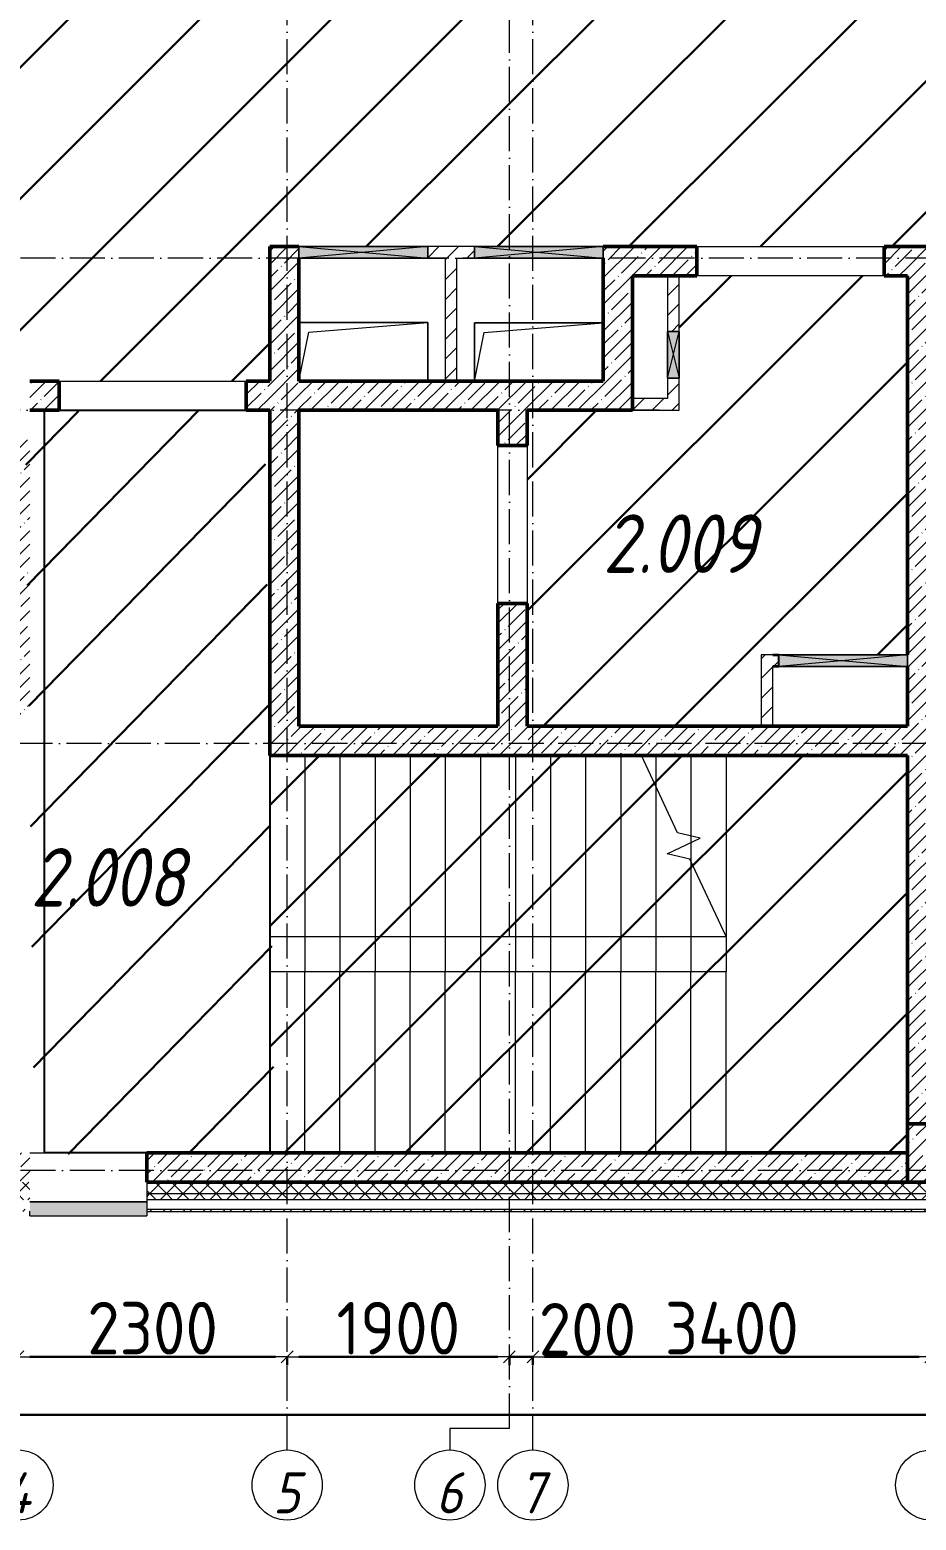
# Model space of a CAD drawing. Header units: millimetres. Extents: x 35697 to 388678, y -91946 to 171347.
# Drawn here: x 48810 to 56385, y 116005 to 128748 of the extents above; entities that cross this region are included whole.
import ezdxf

# ---------------------------------------------------------------- set-up
doc = ezdxf.new("R2010")
doc.units = ezdxf.units.MM
doc.linetypes.add('50_200_ШТРИХ_1Т_ш5_п1_п1_', pattern=[700, 500, -100, 0, -100])
for name, color, linetype, lineweight in [('2.1) ПГП окна 2.8 м', 5, 'Continuous', 30), ('3.1) ЖБ окна 1.2 м', 102, 'Continuous', 30), ('4) ЛЕстницы', 5, 'Continuous', 30), ('A-____-____-DIMS', 7, 'Continuous', 9), ('A-DETL-GENF-OTLN', 7, 'Continuous', 9), ('A-FLOR-____-OTLN', 7, 'Continuous', 9), ('A-GENM-____-MCUT', 7, 'Continuous', 25), ('A-GENM-____-OTLN', 7, 'Continuous', 9), ('A-GENM-____-OTLN-1', 7, 'Continuous', 25), ('A-GLAZ-____-OTLN', 7, 'Continuous', 9), ('A-WALL-____-MCUT', 7, 'Continuous', 13), ('A-WALL-____-MCUT-1', 7, 'Continuous', 9), ('A-WALL-____-MCUT-2', 7, 'Continuous', 50), ('A-WALL-____-OTLN', 7, 'Continuous', 9), ('A-WALL-____-PATT-1', 7, 'Continuous', 9), ('A-WALL-FNSH-MCUT-1', 7, 'Continuous', 9), ('S-COLS-____-MCUT', 7, 'Continuous', 50), ('S-COLS-____-OTLN', 7, 'Continuous', 9), ('S-GRID-____-IDEN', 7, 'Continuous', 9), ('S-GRID-____-OTLN', 7, 'Continuous', 9), ('S-GRID-____-OTLN-1', 7, '50_200_ШТРИХ_1Т_ш5_п1_п1_', 9), ('S-STRS-____-MBND', 7, 'Continuous', 9), ('S-STRS-____-OTLN-1', 7, 'Continuous', 9), ('Марки помещений', 7, 'Continuous', 9)]:
    doc.layers.add(name, color=color, linetype=linetype, lineweight=lineweight)
doc.layers.add('A-GLAZ-____-OTLN-1', color=7, linetype='Continuous', lineweight=9, true_color=0xc0c0c0)
doc.styles.add('ISOCPEUR_I_2', font='isocpeui.ttf', dxfattribs={"width": 0.85, "height": 2.3})
doc.styles.add('ISOCPEUR_I_9', font='isocpeui.ttf', dxfattribs={"width": 0.9, "height": 250})
doc.styles.add('СПДС', font='isocpeur.ttf', dxfattribs={"width": 0.9})
doc.dimstyles.new('Размера А3', dxfattribs={"dimtxt": 200, "dimasz": 100, "dimexe": 70, "dimexo": 100, "dimgap": 20, "dimtad": 1, "dimdec": 0, "dimrnd": 10, "dimzin": 0, "dimdsep": 46, "dimtxsty": 'СПДС', "dimblk": 'ARROWHEAD_6', "dimcen": 1, "dimclrd": 256, "dimclre": 256, "dimclrt": 256, "dimazin": 0, "dimtfac": 1, "dimtdec": 0, "dimtmove": 2, "dimatfit": 3, "dimfxl": 1, "dimtolj": 1, "dimtzin": 0, "dimarcsym": 0})
pattern_1 = [(45, (43259.71, 63713.66), (-70.71068, 70.71068), []), (135, (43259.71, 63713.66), (-70.71068, -70.71068), [])]
pattern_2 = [(45, (43259.71, 63713.66), (-114.04925, 114.04925), []), (45, (43373.76, 63713.66), (-114.04925, 114.04925), [201.612, -40.322, 3.353, -36.97])]
pattern_3 = [(45, (43259.71, 63713.66), (-84.85281, 84.85281), [])]

# ---------------------------------------------------------------- blocks, each defined once
blk = doc.blocks.new('BSC_Колонна _Прямоугольная - 500х500-V59-АР1_План отверстий 2 этажа в осях 1-64_Ю-ЯЯ')
at = {"layer": 'S-COLS-____-OTLN'}
h = blk.add_hatch(dxfattribs=at)
h.set_pattern_fill('FP_70', color=256, style=0, pattern_type=2)
h.set_pattern_definition([(45, (-13300, -55431.04), (-114.04925, 114.04925), []), (45, (-13185.95, -55431.04), (-114.04925, 114.04925), [201.613, -40.323, 3.353, -36.97])])
h.paths.add_polyline_path([(-250, -250), (250, -250), (250, 250), (-250, 250), (-250, 179)], flags=0)
at = {"layer": 'S-COLS-____-MCUT'}
for p, q in [((250, 250), (-250, 250)), ((-250, 250), (-250, -250)), ((250, -250), (250, 250)), ((-250, -250), (250, -250))]:
    blk.add_line(p, q, dxfattribs=at)
blk = doc.blocks.new('AR_Отверстие прямоугольное _в плите_ - AR_Отверстие прямоугольное _в плите_-V199-АР1_План отверстий 2 этажа в осях 1-64_Ю-ЯЯ')
at = {"layer": 'A-GENM-____-OTLN'}
for p, q in [((550, 250), (-550, 250)), ((-550, 250), (-550, -250)), ((-550, -250), (-467, 167)), ((-467, 167), (550, 250))]:
    blk.add_line(p, q, dxfattribs=at)
blk = doc.blocks.new('AR_Отверстие прямоугольное _в плите_ - AR_Отверстие прямоугольное _в плите_-V200-АР1_План отверстий 2 этажа в осях 1-64_Ю-ЯЯ')
at = {"layer": 'A-GENM-____-OTLN'}
for p, q in [((550, 250), (-550, 250)), ((-550, -250), (-467, 167)), ((-467, 167), (550, 250)), ((550, -250), (550, 250))]:
    blk.add_line(p, q, dxfattribs=at)
blk = doc.blocks.new('Отлив_СКБ - Отлив витража_120_НВФ-31885283-АР1_План отверстий 2 этажа в осях 1-64_Ю-ЯЯ')
at = {"layer": 'A-GLAZ-____-OTLN-1'}
for points in [[(426, -2), (1000, -2), (1000, 0), (0, 0), (0, -2)], [(426, -120), (1000, -120), (1000, -2), (0, -2), (0, -120)]]:
    blk.add_hatch(color=256, dxfattribs=at).paths.add_polyline_path(points, flags=0)
at = {"layer": 'A-GLAZ-____-OTLN'}
for p, q in [((0, 0), (1000, 0)), ((1000, -2), (0, -2)), ((0, -120), (0, -83)), ((0, -120), (1000, -120)), ((1000, -83), (1000, -120))]:
    blk.add_line(p, q, dxfattribs=at)
blk = doc.blocks.new('AR_Отверстие прямоугольное _в стене_ - AR_Отверстие прямоугольное _в стене__ОВ-36805337-АР1_План отверстий 2 этажа в осях 1-64_Ю-ЯЯ')
at = {"layer": 'A-GLAZ-____-OTLN'}
blk.add_hatch(color=256, dxfattribs=at).paths.add_polyline_path([(-143, -50), (550, -50), (550, 50), (-550, 50), (-550, -50)], flags=0)
at = {"layer": 'A-DETL-GENF-OTLN'}
for p, q in [((-550, -50), (-550, 50)), ((-550, 50), (550, 50)), ((550, 50), (-550, -50)), ((-550, 50), (550, -50)), ((550, 50), (-550, 50)), ((-550, 50), (-550, -50)), ((550, 50), (550, -50)), ((550, -50), (550, 50)), ((550, -50), (-550, -50)), ((-550, -50), (550, -50))]:
    blk.add_line(p, q, dxfattribs=at)
blk = doc.blocks.new('AR_Отверстие прямоугольное _в стене_ - AR_Отверстие прямоугольное _в стене__ОВ-36803902-АР1_План отверстий 2 этажа в осях 1-64_Ю-ЯЯ')
at = {"layer": 'A-GLAZ-____-OTLN'}
blk.add_hatch(color=256, dxfattribs=at).paths.add_polyline_path([(550, -50), (550, 50), (-550, 50), (-550, -50)], flags=0)
at = {"layer": 'A-DETL-GENF-OTLN'}
for p, q in [((-550, -50), (-550, 50)), ((-550, 50), (550, 50)), ((550, 50), (-550, -50)), ((-550, 50), (550, -50)), ((550, 50), (-550, 50)), ((-550, 50), (-550, -50)), ((550, 50), (550, -50)), ((550, -50), (550, 50)), ((550, -50), (-550, -50)), ((-550, -50), (550, -50))]:
    blk.add_line(p, q, dxfattribs=at)
blk = doc.blocks.new('154_Фахверк_СКБ_Швеллер - Тип_100_3960-V204-АР1_План отверстий 2 этажа в осях 1-64_Ю-ЯЯ')
at = {"layer": 'A-GENM-____-MCUT'}
for p, q in [((175, 50), (125, 50)), ((128, 47), (175, 47)), ((128, -47), (128, 47)), ((175, 47), (175, 50)), ((125, -50), (175, -50)), ((175, -47), (128, -47)), ((175, -50), (175, -47))]:
    blk.add_line(p, q, dxfattribs=at)
blk = doc.blocks.new('AR_Отверстие прямоугольное _в стене_ - AR_Отверстие прямоугольное _в стене__ОВ-36913595-АР1_План отверстий 2 этажа в осях 1-64_Ю-ЯЯ')
at = {"layer": 'A-GLAZ-____-OTLN'}
blk.add_hatch(color=256, dxfattribs=at).paths.add_polyline_path([(550, -50), (550, 50), (-550, 50), (-550, -50), (422, -50)], flags=0)
at = {"layer": 'A-DETL-GENF-OTLN'}
for p, q in [((-550, -50), (-550, 50)), ((-550, 50), (550, 50)), ((550, 50), (-550, -50)), ((-550, 50), (550, -50)), ((550, 50), (-550, 50)), ((-550, 50), (-550, -50)), ((550, 50), (550, -50)), ((550, -50), (550, 50)), ((550, -50), (-550, -50)), ((-550, -50), (550, -50))]:
    blk.add_line(p, q, dxfattribs=at)
blk = doc.blocks.new('AR_Отверстие прямоугольное _в стене_ - AR_Отверстие прямоугольное _в стене__ОВ-36914865-АР1_План отверстий 2 этажа в осях 1-64_Ю-ЯЯ')
at = {"layer": 'A-GLAZ-____-OTLN'}
blk.add_hatch(color=256, dxfattribs=at).paths.add_polyline_path([(-200, -50), (200, -50), (200, 50), (-200, 50)], flags=0)
at = {"layer": 'A-DETL-GENF-OTLN'}
for p, q in [((-200, -50), (-200, 50)), ((-200, 50), (200, 50)), ((200, 50), (-200, -50)), ((-200, 50), (200, -50)), ((200, 50), (-200, 50)), ((-200, 50), (-200, -50)), ((200, 50), (200, -50)), ((200, -50), (200, 50)), ((200, -50), (-200, -50)), ((-200, -50), (200, -50))]:
    blk.add_line(p, q, dxfattribs=at)
blk = doc.blocks.new('Ось сетки - Круг_Ø6_00__ISO-2_5_0_9K_-25732049-АР1_План отверстий 2 этажа в осях 1-64_Ю-ЯЯ')
at = {"layer": 'S-GRID-____-IDEN'}
blk.add_circle((0, 0), 3, dxfattribs=at)
blk = doc.blocks.new('ARROWHEAD_6')
at = {"color": 0, "linetype": 'Continuous'}
for p, q in [((0, 0), (-1, 0)), ((-0.5, -0.5), (0.5, 0.5))]:
    blk.add_line(p, q, dxfattribs=at)
blk = doc.blocks.new('*D1944')
at = {"layer": 'A-____-____-DIMS', "lineweight": -2, "transparency": 16777216}
for p, q in [((-10142, 512710), (-10142, 512634)), ((-10042, 512704), (-7942, 512704)), ((-7842, 512710), (-7842, 512634))]:
    blk.add_line(p, q, dxfattribs=at)
at = {"layer": 'Defpoints', "color": 0, "transparency": 16777216}
for p in [(-10142, 512810), (-7842, 512810), (-7842, 512704)]:
    blk.add_point(p, dxfattribs=at)
at = {"layer": 'A-____-____-DIMS', "lineweight": -2, "transparency": 16777216, "xscale": 100, "yscale": 100, "zscale": 100, "rotation": 180}
blk.add_blockref('ARROWHEAD_6', (-10142, 512704), dxfattribs=at)
at = {"layer": 'A-____-____-DIMS', "lineweight": -2, "transparency": 16777216, "xscale": 100, "yscale": 100, "zscale": 100}
blk.add_blockref('ARROWHEAD_6', (-7842, 512704), dxfattribs=at)
at = {"layer": 'A-____-____-DIMS', "transparency": 16777216, "insert": (-8992, 512949), "char_height": 450, "width": 2.49, "attachment_point": 5, "style": 'СПДС'}
blk.add_mtext('\\A1;2300', dxfattribs=at)
blk = doc.blocks.new('*D1945')
at = {"layer": 'A-____-____-DIMS', "lineweight": -2, "transparency": 16777216}
for p, q in [((-7842, 512710), (-7842, 512634)), ((-7742, 512704), (-6042, 512704)), ((-5942, 512710), (-5942, 512634))]:
    blk.add_line(p, q, dxfattribs=at)
at = {"layer": 'Defpoints', "color": 0, "transparency": 16777216}
for p in [(-7842, 512810), (-5942, 512810), (-5942, 512704)]:
    blk.add_point(p, dxfattribs=at)
at = {"layer": 'A-____-____-DIMS', "lineweight": -2, "transparency": 16777216, "xscale": 100, "yscale": 100, "zscale": 100, "rotation": 180}
blk.add_blockref('ARROWHEAD_6', (-7842, 512704), dxfattribs=at)
at = {"layer": 'A-____-____-DIMS', "lineweight": -2, "transparency": 16777216, "xscale": 100, "yscale": 100, "zscale": 100}
blk.add_blockref('ARROWHEAD_6', (-5942, 512704), dxfattribs=at)
at = {"layer": 'A-____-____-DIMS', "transparency": 16777216, "insert": (-6892, 512949), "char_height": 450, "width": 2.3, "attachment_point": 5, "style": 'СПДС'}
blk.add_mtext('\\A1;1900', dxfattribs=at)
blk = doc.blocks.new('*D1946')
at = {"layer": 'A-____-____-DIMS', "lineweight": -2, "transparency": 16777216}
for p, q in [((-6042, 512704), (-6142, 512704)), ((-5942, 512710), (-5942, 512634)), ((-5942, 512704), (-5742, 512704)), ((-5742, 512710), (-5742, 512634)), ((-5642, 512704), (-5542, 512704))]:
    blk.add_line(p, q, dxfattribs=at)
at = {"layer": 'Defpoints', "color": 0, "transparency": 16777216}
for p in [(-5942, 512810), (-5742, 512810), (-5742, 512704)]:
    blk.add_point(p, dxfattribs=at)
at = {"layer": 'A-____-____-DIMS', "lineweight": -2, "transparency": 16777216, "xscale": 100, "yscale": 100, "zscale": 100}
blk.add_blockref('ARROWHEAD_6', (-5942, 512704), dxfattribs=at)
at = {"layer": 'A-____-____-DIMS', "lineweight": -2, "transparency": 16777216, "xscale": 100, "yscale": 100, "zscale": 100, "rotation": 180}
blk.add_blockref('ARROWHEAD_6', (-5742, 512704), dxfattribs=at)
at = {"layer": 'A-____-____-DIMS', "transparency": 16777216, "insert": (-5692, 513164), "char_height": 450, "width": 1.87, "attachment_point": 1, "line_spacing_factor": 1.149209, "style": 'СПДС'}
blk.add_mtext('\\A1;200', dxfattribs=at)
blk = doc.blocks.new('*D1947')
at = {"layer": 'A-____-____-DIMS', "lineweight": -2, "transparency": 16777216}
for p, q in [((-5742, 512710), (-5742, 512634)), ((-5642, 512704), (-2442, 512704)), ((-2342, 512710), (-2342, 512634))]:
    blk.add_line(p, q, dxfattribs=at)
at = {"layer": 'Defpoints', "color": 0, "transparency": 16777216}
for p in [(-5742, 512810), (-2342, 512810), (-2342, 512704)]:
    blk.add_point(p, dxfattribs=at)
at = {"layer": 'A-____-____-DIMS', "lineweight": -2, "transparency": 16777216, "xscale": 100, "yscale": 100, "zscale": 100, "rotation": 180}
blk.add_blockref('ARROWHEAD_6', (-5742, 512704), dxfattribs=at)
at = {"layer": 'A-____-____-DIMS', "lineweight": -2, "transparency": 16777216, "xscale": 100, "yscale": 100, "zscale": 100}
blk.add_blockref('ARROWHEAD_6', (-2342, 512704), dxfattribs=at)
at = {"layer": 'A-____-____-DIMS', "transparency": 16777216, "insert": (-4042, 512949), "char_height": 450, "width": 2.56, "attachment_point": 5, "style": 'СПДС'}
blk.add_mtext('\\A1;3400', dxfattribs=at)
blk = doc.blocks.new('*D1932')
at = {"layer": 'A-____-____-DIMS', "lineweight": -2, "transparency": 16777216}
for p, q in [((-17942, 512214), (-17942, 512138)), ((-17842, 512208), (55358, 512208)), ((55458, 512214), (55458, 512138))]:
    blk.add_line(p, q, dxfattribs=at)
at = {"layer": 'Defpoints', "color": 0, "transparency": 16777216}
for p in [(-17942, 512314), (55458, 512314), (55458, 512208)]:
    blk.add_point(p, dxfattribs=at)
at = {"layer": 'A-____-____-DIMS', "lineweight": -2, "transparency": 16777216, "xscale": 100, "yscale": 100, "zscale": 100, "rotation": 180}
blk.add_blockref('ARROWHEAD_6', (-17942, 512208), dxfattribs=at)
at = {"layer": 'A-____-____-DIMS', "lineweight": -2, "transparency": 16777216, "xscale": 100, "yscale": 100, "zscale": 100}
blk.add_blockref('ARROWHEAD_6', (55458, 512208), dxfattribs=at)
at = {"layer": 'A-____-____-DIMS', "transparency": 16777216, "insert": (18758, 512453), "char_height": 450, "width": 3.19, "attachment_point": 5, "style": 'СПДС'}
blk.add_mtext('\\A1;73400', dxfattribs=at)
blk = doc.blocks.new('2этаж')
at = {"layer": 'S-GRID-____-OTLN-1', "color": 251, "ltscale": 0.6, "true_color": 0x636466}
for p, q in [((-7841.7, 511907.5), (-7841.7, 549908.8)), ((-5941.7, 512090.5), (-5941.7, 549908.8)), ((-5741.7, 511907.5), (-5741.7, 549644.2)), ((88482.7, 522097), (-20260.4, 522097)), ((-4662.3, 520797), (-20260.4, 520797)), ((59888.4, 517947), (-20260.4, 517947)), ((88482.7, 514297), (-20260.4, 514297))]:
    blk.add_line(p, q, dxfattribs=at)
at = {"layer": 'S-GRID-____-IDEN', "xscale": 99.99999999999993, "yscale": 99.99999999999993, "zscale": 99.99999999999993}
for p in [(-10141.7, 511607.5), (-7841.7, 511607.5), (-6451.2, 511607.5), (-5741.7, 511607.5)]:
    blk.add_blockref('Ось сетки - Круг_Ø6_00__ISO-2_5_0_9K_-25732049-АР1_План отверстий 2 этажа в осях 1-64_Ю-ЯЯ', p, dxfattribs=at)
at = {"layer": 'S-GRID-____-IDEN', "xscale": 99.99999999999993, "yscale": 99.99999999999993, "zscale": 99.99999999999993, "rotation": 180}
blk.add_blockref('Ось сетки - Круг_Ø6_00__ISO-2_5_0_9K_-25732049-АР1_План отверстий 2 этажа в осях 1-64_Ю-ЯЯ', (-2341.7, 511607.5), dxfattribs=at)
at = {"layer": 'S-GRID-____-IDEN', "char_height": 350, "attachment_point": 1, "style": 'ISOCPEUR_I_9'}
for s, insert, width in [('\\fISOCPEUR|b0|i1|c204|p34|;\\W.9;4', (-10272.3, 511716.3), 223.671), ('\\fISOCPEUR|b0|i1|c204|p34|;\\W.9;5', (-7963.3, 511716.3), 202.025), ('\\fISOCPEUR|b0|i1|c204|p34|;\\W.9;6', (-6572.8, 511716.3), 202.025), ('\\fISOCPEUR|b0|i1|c204|p34|;\\W.9;7', (-5863.3, 511716.3), 202.025)]:
    blk.add_mtext(s, dxfattribs=dict(at, insert=insert, width=width))
at = {"layer": 'A-____-____-DIMS'}
for base, p1, p2, picture, middle in [((-7841.7, 512704.4), (-10141.7, 512810.5), (-7841.7, 512810.5), '*D1944', (-8991.7, 512949.4)), ((-5941.7, 512704.4), (-7841.7, 512810.5), (-5941.7, 512810.5), '*D1945', (-6891.7, 512949.4)), ((-2341.7, 512704.4), (-5741.7, 512810.5), (-2341.7, 512810.5), '*D1947', (-4041.7, 512949.4)), ((55458.3, 512207.6), (-17941.7, 512313.7), (55458.3, 512313.7), '*D1932', (18758.3, 512452.6))]:
    dim = blk.add_linear_dim(base=base, p1=p1, p2=p2, dimstyle='Размера А3', override={"dimtxt": 450}, dxfattribs=at)
    dim.commit()
    dim.dimension.update_dxf_attribs({"geometry": picture, "text_midpoint": middle})
dim = blk.add_linear_dim(base=(-5741.7, 512704.4), p1=(-5941.7, 512810.5), p2=(-5741.7, 512810.5), dimstyle='Размера А3', override={"dimtxt": 450}, dxfattribs=at)
dim.commit()
dim.dimension.update_dxf_attribs({"geometry": '*D1946', "text_midpoint": (-5306.9, 512864.4), "dimtype": 128})

msp = doc.modelspace()

# ---------------------------------------------------------------- hatches: boundary and pattern name
at = {"layer": '2.1) ПГП окна 2.8 м'}
h = msp.add_hatch(dxfattribs=at)
h.set_pattern_fill('ANSI31', color=5, scale=250)
h.paths.add_polyline_path([(48810, 140345), (50635, 140345), (50635, 130745), (48810, 130745)])
h.paths.add_polyline_path([(45710, 130745), (50860, 130745), (50860, 125745), (45710, 125745)])
h.paths.add_polyline_path([(88460, 131245), (50860, 131245), (50860, 126895), (88460, 126895)])
h = msp.add_hatch(dxfattribs=at)
h.set_pattern_fill('ANSI31', color=5, scale=250)
h.paths.add_polyline_path([(56310, 126645), (56110, 126645), (54510, 126645), (54360, 126645), (54360, 126170), (54360, 125770), (54360, 125495), (53960, 125495), (53060, 125495), (53060, 125194), (53060, 123844), (53060, 122795), (55060, 122795), (55060, 123405), (55160, 123405), (55210, 123405), (56310, 123405)])
at = {"layer": '4) ЛЕстницы'}
h = msp.add_hatch(dxfattribs=at)
h.set_pattern_fill('ANSI31', color=256, scale=230, angle=0.624)
h.paths.add_polyline_path([(48769, 125484), (50819, 125506), (50901, 119154), (48851, 119131)])
h = msp.add_hatch(dxfattribs=at)
h.set_pattern_fill('ANSI31', color=256, scale=230)
h.paths.add_polyline_path([(50860, 122545), (56310, 122545), (56310, 119145), (50860, 119145)])
at = {"layer": 'A-WALL-____-PATT-1'}
h = msp.add_hatch(dxfattribs=at)
h.set_pattern_fill('FP_13', color=256, style=0, pattern_type=2)
h.set_pattern_definition(pattern_2)
h.paths.add_polyline_path([(50860, 122545), (51110, 122545), (51110, 126895), (50860, 126895), (50860, 124167)], flags=0)
h = msp.add_hatch(dxfattribs=at)
h.set_pattern_fill('FP_4', color=256, style=0, pattern_type=2)
h.set_pattern_definition(pattern_3)
h.paths.add_polyline_path([(52610, 126795), (52610, 126895), (52210, 126895), (52210, 126795), (52460, 126795)], flags=0)
h = msp.add_hatch(dxfattribs=at)
h.set_pattern_fill('FP_13', color=256, style=0, pattern_type=2)
h.set_pattern_definition(pattern_2)
h.paths.add_polyline_path([(53710, 125745), (53960, 125745), (53960, 126895), (53710, 126895), (53710, 126795)], flags=0)
h = msp.add_hatch(dxfattribs=at)
h.set_pattern_fill('FP_13', color=256, style=0, pattern_type=2)
h.set_pattern_definition(pattern_2)
h.paths.add_polyline_path([(56310, 126645), (56310, 126895), (56110, 126895), (56110, 126645)], flags=0)
h.paths.add_polyline_path([(54510, 126645), (54510, 126895), (53960, 126895), (53960, 126645)], flags=0)
h = msp.add_hatch(dxfattribs=at)
h.set_pattern_fill('FP_13', color=256, style=0, pattern_type=2)
h.set_pattern_definition(pattern_2)
h.paths.add_polyline_path([(56310, 119395), (56560, 119395), (56560, 126895), (56310, 126895), (56310, 120938)], flags=0)
h = msp.add_hatch(dxfattribs=at)
h.set_pattern_fill('FP_4', color=256, style=0, pattern_type=2)
h.set_pattern_definition(pattern_3)
h.paths.add_polyline_path([(52460, 125745), (52460, 126795), (52360, 126795), (52360, 125745)], flags=0)
h = msp.add_hatch(dxfattribs=at)
h.set_pattern_fill('FP_4', color=256, style=0, pattern_type=2)
h.set_pattern_definition(pattern_3)
h.paths.add_polyline_path([(54360, 125495), (54360, 125770), (54260, 125770), (54260, 125495)], flags=0)
h.paths.add_polyline_path([(54360, 126170), (54360, 126645), (54260, 126645), (54260, 126170), (54314, 126170)], flags=0)
h = msp.add_hatch(dxfattribs=at)
h.set_pattern_fill('FP_13', color=256, style=0, pattern_type=2)
h.set_pattern_definition(pattern_2)
h.paths.add_polyline_path([(50860, 125495), (50860, 125745), (50660, 125745), (50660, 125495)], flags=0)
h.paths.add_polyline_path([(48810, 125495), (49060, 125495), (49060, 125745), (48810, 125745)], flags=0)
h = msp.add_hatch(dxfattribs=at)
h.set_pattern_fill('FP_13', color=256, style=0, pattern_type=2)
h.set_pattern_definition(pattern_2)
h.paths.add_polyline_path([(53960, 125495), (53960, 125745), (51110, 125745), (51110, 125495), (53850, 125495)], flags=0)
h = msp.add_hatch(dxfattribs=at)
h.set_pattern_fill('FP_4', color=256, style=0, pattern_type=2)
h.set_pattern_definition(pattern_3)
h.paths.add_polyline_path([(54260, 125495), (54260, 125595), (53960, 125595), (53960, 125495)], flags=0)
h = msp.add_hatch(dxfattribs=at)
h.set_pattern_fill('FP_13', color=256, style=0, pattern_type=2)
h.set_pattern_definition(pattern_2)
h.paths.add_polyline_path([(53060, 122795), (53060, 123844), (52810, 123844), (52810, 122795)], flags=0)
h.paths.add_polyline_path([(52810, 125194), (53060, 125194), (53060, 125495), (52810, 125495)], flags=0)
h = msp.add_hatch(dxfattribs=at)
h.set_pattern_fill('FP_13', color=256, style=0, pattern_type=2)
h.set_pattern_definition(pattern_2)
h.paths.add_polyline_path([(48810, 122895), (48810, 125245), (48560, 125245), (48560, 122895)], flags=0)
h = msp.add_hatch(dxfattribs=at)
h.set_pattern_fill('FP_4', color=256, style=0, pattern_type=2)
h.set_pattern_definition(pattern_3)
h.paths.add_polyline_path([(55060, 123305), (55160, 123305), (55160, 123308), (55207, 123309), (55207, 123402), (55160, 123402), (55160, 123405), (55060, 123405), (55060, 123308)], flags=0)
h = msp.add_hatch(dxfattribs=at)
h.set_pattern_fill('FP_4', color=256, style=0, pattern_type=2)
h.set_pattern_definition(pattern_3)
h.paths.add_polyline_path([(55160, 122795), (55160, 123305), (55060, 123305), (55060, 122795)], flags=0)
h = msp.add_hatch(dxfattribs=at)
h.set_pattern_fill('FP_13', color=256, style=0, pattern_type=2)
h.set_pattern_definition(pattern_2)
h.paths.add_polyline_path([(55617, 122545), (56310, 122545), (56310, 122795), (51110, 122795), (51110, 122545), (53850, 122545)], flags=0)
h = msp.add_hatch(dxfattribs=at)
h.set_pattern_fill('FP_13', color=256, style=0, pattern_type=2)
h.set_pattern_definition(pattern_2)
h.paths.add_polyline_path([(56310, 118895), (56310, 119145), (49810, 119145), (49810, 118895), (55617, 118895)], flags=0)
h.paths.add_polyline_path([(48560, 118895), (48810, 118895), (48810, 119145), (48560, 119145)], flags=0)
h = msp.add_hatch(dxfattribs=at)
h.set_pattern_fill('FP_1', color=256, style=0, pattern_type=2)
h.set_pattern_definition(pattern_1)
h.paths.add_polyline_path([(117480, 118795), (117560, 118795), (117560, 118895), (111210, 118895), (111210, 118795), (113945, 118795)], flags=0)
h.paths.add_polyline_path([(108260, 118795), (110210, 118795), (110210, 118895), (108335, 118895), (108335, 118889), (108260, 118889)], flags=0)
h.paths.add_polyline_path([(107260, 118795), (107260, 118889), (107185, 118889), (107185, 118895), (106235, 118895), (106235, 118889), (106160, 118889), (106160, 118795), (106875, 118795)], flags=0)
h.paths.add_polyline_path([(103340, 118795), (104360, 118795), (104360, 118889), (104285, 118889), (104285, 118895), (103235, 118895), (103235, 118889), (103160, 118889), (103160, 118795), (103235, 118795)], flags=0)
h.paths.add_polyline_path([(101360, 118795), (101360, 118889), (101285, 118889), (101285, 118895), (100235, 118895), (100235, 118889), (100160, 118889), (100160, 118795), (100688, 118795)], flags=0)
h.paths.add_polyline_path([(97595, 118795), (98360, 118795), (98360, 118889), (98285, 118889), (98285, 118895), (97235, 118895), (97235, 118889), (97160, 118889), (97160, 118795), (97510, 118795)], flags=0)
h.paths.add_polyline_path([(95285, 118795), (95360, 118795), (95360, 118889), (95285, 118889), (95285, 118895), (94235, 118895), (94235, 118889), (94160, 118889), (94160, 118795), (94502, 118795)], flags=0)
h.paths.add_polyline_path([(91160, 118795), (92360, 118795), (92360, 118889), (92285, 118889), (92285, 118895), (91235, 118895), (91235, 118889), (91160, 118889)], flags=0)
h.paths.add_polyline_path([(85735, 118795), (85810, 118795), (85810, 118889), (85735, 118889), (85735, 118895), (84685, 118895), (84685, 118889), (84610, 118889), (84610, 118795), (85665, 118795)], flags=0)
h.paths.add_polyline_path([(87685, 118795), (89360, 118795), (89360, 118889), (89285, 118889), (89285, 118895), (87685, 118895), (87685, 118889), (87610, 118889), (87610, 118795)], flags=0)
h.paths.add_polyline_path([(82735, 118795), (82810, 118795), (82810, 118889), (82735, 118889), (82735, 118895), (81685, 118895), (81685, 118889), (81610, 118889), (81610, 118795), (82460, 118795)], flags=0)
h.paths.add_polyline_path([(79810, 118795), (79810, 118889), (79735, 118889), (79735, 118895), (78685, 118895), (78685, 118889), (78610, 118889), (78610, 118795), (79478, 118795)], flags=0)
h.paths.add_polyline_path([(75610, 118795), (76810, 118795), (76810, 118889), (76735, 118889), (76735, 118895), (75685, 118895), (75685, 118889), (75610, 118889)], flags=0)
h.paths.add_polyline_path([(73810, 118795), (73810, 118889), (73735, 118889), (73735, 118895), (72685, 118895), (72685, 118889), (72610, 118889), (72610, 118795), (73735, 118795)], flags=0)
h.paths.add_polyline_path([(69960, 118795), (70810, 118795), (70810, 118889), (70735, 118889), (70735, 118895), (69685, 118895), (69685, 118889), (69610, 118889), (69610, 118795), (69757, 118795)], flags=0)
h.paths.add_polyline_path([(67810, 118795), (67810, 118889), (67735, 118889), (67735, 118895), (66685, 118895), (66685, 118889), (66610, 118889), (66610, 118795), (67106, 118795)], flags=0)
h.paths.add_polyline_path([(64810, 118795), (64810, 118889), (64735, 118889), (64735, 118895), (63685, 118895), (63685, 118889), (63610, 118889), (63610, 118795), (64735, 118795)], flags=0)
h.paths.add_polyline_path([(61810, 118795), (61810, 118889), (61735, 118889), (61735, 118895), (60685, 118895), (60685, 118889), (60610, 118889), (60610, 118795), (61803, 118795)], flags=0)
h.paths.add_polyline_path([(59610, 118795), (59610, 118889), (59535, 118889), (59535, 118895), (49810, 118895), (49810, 118795), (59152, 118795)], flags=0)
h.paths.add_polyline_path([(48810, 118795), (48810, 118895), (40810, 118895), (40810, 118795), (46780, 118795)], flags=0)
h = msp.add_hatch(dxfattribs=at)
h.set_pattern_fill('FP_1', color=256, style=0, pattern_type=2)
h.set_pattern_definition(pattern_1)
h.paths.add_polyline_path([(117560, 118745), (117560, 118795), (111210, 118795), (111210, 118745), (117480, 118745)], flags=0)
h.paths.add_polyline_path([(110210, 118745), (110210, 118795), (108260, 118795), (108260, 118745), (108642, 118745)], flags=0)
h.paths.add_polyline_path([(107260, 118745), (107260, 118795), (106160, 118795), (106160, 118745), (106875, 118745)], flags=0)
h.paths.add_polyline_path([(104360, 118745), (104360, 118795), (103160, 118795), (103160, 118745), (103340, 118745)], flags=0)
h.paths.add_polyline_path([(101360, 118745), (101360, 118795), (100160, 118795), (100160, 118745), (100688, 118745)], flags=0)
h.paths.add_polyline_path([(98360, 118745), (98360, 118795), (97160, 118795), (97160, 118745), (98037, 118745)], flags=0)
h.paths.add_polyline_path([(94160, 118745), (95360, 118745), (95360, 118795), (94160, 118795)], flags=0)
h.paths.add_polyline_path([(91851, 118745), (92360, 118745), (92360, 118795), (91160, 118795), (91160, 118745)], flags=0)
h.paths.add_polyline_path([(87610, 118745), (89360, 118745), (89360, 118795), (87610, 118795)], flags=0)
h.paths.add_polyline_path([(84610, 118745), (85810, 118745), (85810, 118795), (84610, 118795)], flags=0)
h.paths.add_polyline_path([(82810, 118745), (82810, 118795), (81610, 118795), (81610, 118745), (82130, 118745)], flags=0)
h.paths.add_polyline_path([(76810, 118745), (76810, 118795), (75610, 118795), (75610, 118745)], flags=0)
h.paths.add_polyline_path([(78610, 118745), (79810, 118745), (79810, 118795), (78610, 118795)], flags=0)
h.paths.add_polyline_path([(73810, 118745), (73810, 118795), (72610, 118795), (72610, 118745), (73292, 118745)], flags=0)
h.paths.add_polyline_path([(70810, 118745), (70810, 118795), (69610, 118795), (69610, 118745), (70641, 118745)], flags=0)
h.paths.add_polyline_path([(66610, 118745), (67810, 118745), (67810, 118795), (66610, 118795)], flags=0)
h.paths.add_polyline_path([(64810, 118745), (64810, 118795), (63610, 118795), (63610, 118745), (64455, 118745)], flags=0)
h.paths.add_polyline_path([(61803, 118745), (61810, 118745), (61810, 118795), (60610, 118795), (60610, 118745), (60920, 118745)], flags=0)
h.paths.add_polyline_path([(59610, 118745), (59610, 118795), (49810, 118795), (49810, 118745), (59152, 118745)], flags=0)
h.paths.add_polyline_path([(48810, 118745), (48810, 118795), (40710, 118795), (40710, 118745), (46780, 118745)], flags=0)
h = msp.add_hatch(dxfattribs=at)
h.set_pattern_fill('FP_3', color=256, style=0, pattern_type=2)
h.set_pattern_definition([(45, (43259.71, 63713.66), (-85.53659, 85.53659), []), (45, (43316.74, 63713.66), (-85.53659, 85.53659), [])])
h.paths.add_polyline_path([(88475, 118645), (88475, 118665), (87610, 118665), (87610, 118645), (88316, 118645)], flags=0)
h.paths.add_polyline_path([(85665, 118645), (85810, 118645), (85810, 118665), (84610, 118665), (84610, 118645)], flags=0)
h.paths.add_polyline_path([(82130, 118645), (82810, 118645), (82810, 118665), (81610, 118665), (81610, 118645)], flags=0)
h.paths.add_polyline_path([(79810, 118645), (79810, 118665), (78610, 118665), (78610, 118645), (79478, 118645)], flags=0)
h.paths.add_polyline_path([(76810, 118645), (76810, 118665), (75610, 118665), (75610, 118645)], flags=0)
h.paths.add_polyline_path([(73810, 118645), (73810, 118665), (72610, 118665), (72610, 118645), (73292, 118645)], flags=0)
h.paths.add_polyline_path([(70641, 118645), (70810, 118645), (70810, 118665), (69610, 118665), (69610, 118645), (69757, 118645)], flags=0)
h.paths.add_polyline_path([(67810, 118645), (67810, 118665), (66610, 118665), (66610, 118645), (67106, 118645)], flags=0)
h.paths.add_polyline_path([(64455, 118645), (64810, 118645), (64810, 118665), (63610, 118665), (63610, 118645)], flags=0)
h.paths.add_polyline_path([(60610, 118645), (61810, 118645), (61810, 118665), (60610, 118665)], flags=0)
h.paths.add_polyline_path([(59610, 118645), (59610, 118665), (49810, 118665), (49810, 118645), (59152, 118645)], flags=0)
h.paths.add_polyline_path([(48810, 118645), (48810, 118665), (40580, 118665), (40580, 118645), (46780, 118645)], flags=0)

# ---------------------------------------------------------------- linework, layer by layer
msp.add_lwpolyline([(48935, 125495), (50860, 125495), (50860, 119145), (48935, 119145)], close=True)
at = {"layer": 'A-FLOR-____-OTLN'}
for p, q in [((51110, 126245), (52210, 126245)), ((52210, 126245), (52210, 125745)), ((52610, 126244), (53710, 126244)), ((52610, 125745), (52610, 126244)), ((52810, 122795), (51110, 122795)), ((50860, 119145), (50860, 120995))]:
    msp.add_line(p, q, dxfattribs=at)
at = {"layer": 'A-WALL-____-MCUT'}
for p, q in [((49810, 118895), (49810, 118665)), ((49810, 118665), (59610, 118665))]:
    msp.add_line(p, q, dxfattribs=at)
at = {"layer": 'A-WALL-____-MCUT-1'}
for p, q in [((59610, 118795), (49810, 118795)), ((59610, 118745), (49810, 118745))]:
    msp.add_line(p, q, dxfattribs=at)
at = {"layer": 'A-WALL-____-MCUT-2'}
for p, q in [((51110, 126895), (50860, 126895)), ((50860, 126895), (50860, 125745)), ((54510, 126895), (53710, 126895)), ((54510, 126645), (54510, 126895)), ((56110, 126895), (56110, 126645)), ((56560, 126895), (56110, 126895)), ((51110, 125745), (51110, 126795)), ((53710, 126795), (53710, 125745)), ((53960, 125495), (53960, 126645)), ((53960, 126645), (54510, 126645)), ((56110, 126645), (56310, 126645)), ((56310, 126645), (56310, 123405)), ((49060, 125745), (48810, 125745)), ((49060, 125495), (49060, 125745)), ((50860, 125745), (50660, 125745)), ((50660, 125745), (50660, 125495)), ((53710, 125745), (51110, 125745)), ((48810, 125495), (49060, 125495)), ((50660, 125495), (50860, 125495)), ((50860, 125495), (50860, 122545)), ((51110, 122795), (51110, 125495)), ((51110, 125495), (52810, 125495)), ((52810, 125495), (52810, 125194)), ((53060, 125194), (53060, 125495)), ((53060, 125495), (53960, 125495)), ((52810, 125194), (53060, 125194)), ((53060, 123844), (52810, 123844)), ((52810, 123844), (52810, 122795)), ((53060, 122795), (53060, 123844)), ((56310, 123305), (56310, 122795)), ((52810, 122795), (51110, 122795)), ((56310, 122795), (53060, 122795)), ((50860, 122545), (56310, 122545)), ((56310, 122545), (56310, 119395)), ((56310, 119145), (49810, 119145)), ((49810, 119145), (49810, 118895)), ((56310, 118895), (49810, 118895)), ((49810, 118895), (56310, 118895))]:
    msp.add_line(p, q, dxfattribs=at)
at = {"layer": 'A-WALL-____-OTLN'}
for p, q in [((54510, 126895), (56110, 126895)), ((56110, 126645), (54510, 126645)), ((49060, 125745), (50660, 125745)), ((50660, 125495), (49060, 125495)), ((52810, 123844), (52810, 125194)), ((53060, 125194), (53060, 123844)), ((48810, 119145), (49810, 119145))]:
    msp.add_line(p, q, dxfattribs=at)
at = {"layer": 'A-WALL-FNSH-MCUT-1'}
for p, q in [((52610, 126895), (52210, 126895)), ((52210, 126795), (52360, 126795)), ((52360, 126795), (52360, 125745)), ((52460, 126795), (52610, 126795)), ((52460, 125745), (52460, 126795)), ((54260, 126645), (54260, 126170)), ((54360, 126170), (54360, 126645)), ((54260, 125770), (54260, 125595)), ((54360, 125495), (54360, 125770)), ((54260, 125595), (53960, 125595)), ((53960, 125495), (54360, 125495)), ((55160, 123405), (55060, 123405)), ((55060, 123405), (55060, 122795)), ((55160, 122795), (55160, 123305)), ((49810, 118665), (49810, 118645)), ((49810, 118645), (59610, 118645))]:
    msp.add_line(p, q, dxfattribs=at)
at = {"layer": 'S-GRID-____-OTLN'}
for p, q in [((52400, 116788), (52400, 116605)), ((52910, 116788), (52400, 116788))]:
    msp.add_line(p, q, dxfattribs=at)
at = {"layer": 'S-STRS-____-MBND'}
for p, q in [((54345, 121883), (54037, 122545)), ((54257, 121704), (54540, 121836)), ((54540, 121836), (54345, 121883)), ((54451, 121656), (54257, 121704)), ((54760, 120995), (54451, 121656))]:
    msp.add_line(p, q, dxfattribs=at)
at = {"layer": 'S-STRS-____-OTLN-1'}
for p, q in [((50860, 122545), (50860, 120995)), ((50860, 122545), (50860, 120995)), ((51160, 122545), (51160, 120995)), ((51160, 122545), (51160, 120995)), ((51460, 122545), (51460, 120995)), ((51460, 122545), (51460, 120995)), ((51760, 122545), (51760, 120995)), ((51760, 122545), (51760, 120995)), ((52060, 122545), (52060, 120995)), ((52060, 122545), (52060, 120995)), ((52360, 122545), (52360, 120995)), ((52360, 122545), (52360, 120995)), ((52660, 122545), (52660, 120995)), ((52660, 122545), (52660, 120995)), ((52960, 122545), (52960, 120995)), ((52960, 122545), (52960, 120995)), ((53260, 122545), (53260, 120995)), ((53260, 122545), (53260, 120995)), ((53560, 122545), (53560, 120995)), ((53560, 122545), (53560, 120995)), ((53860, 122545), (53860, 120995)), ((53860, 122545), (53860, 120995)), ((54160, 122545), (54160, 122281)), ((54160, 122545), (54160, 122281)), ((54460, 122545), (54460, 121855)), ((54460, 122545), (54460, 121855)), ((54760, 122545), (54760, 120695)), ((54760, 122545), (54760, 120695)), ((54160, 122281), (54160, 120995)), ((54160, 122281), (54160, 120995)), ((54460, 121855), (54460, 121798)), ((54460, 121855), (54460, 121798)), ((54460, 121798), (54460, 121638)), ((54460, 121798), (54460, 121638)), ((54460, 121638), (54460, 120995)), ((54460, 121638), (54460, 120995)), ((50860, 120995), (51160, 120995)), ((51160, 120995), (51160, 120695)), ((51160, 120995), (51160, 120695)), ((51160, 120995), (51460, 120995)), ((51460, 120995), (51460, 120695)), ((51460, 120995), (51460, 120695)), ((51460, 120995), (51760, 120995)), ((51760, 120995), (51760, 120695)), ((51760, 120995), (51760, 120695)), ((51760, 120995), (52060, 120995)), ((52060, 120995), (52060, 120695)), ((52060, 120995), (52060, 120695)), ((52060, 120995), (52360, 120995)), ((52360, 120995), (52360, 120695)), ((52360, 120995), (52360, 120695)), ((52360, 120995), (52660, 120995)), ((52660, 120995), (52660, 120695)), ((52660, 120995), (52660, 120695)), ((52660, 120995), (52960, 120995)), ((52960, 120995), (52960, 120695)), ((52960, 120995), (52960, 120695)), ((52960, 120995), (53260, 120995)), ((53260, 120995), (53260, 120695)), ((53260, 120995), (53260, 120695)), ((53260, 120995), (53560, 120995)), ((53560, 120995), (53560, 120695)), ((53560, 120995), (53560, 120695)), ((53560, 120995), (53860, 120995)), ((53860, 120995), (53860, 120695)), ((53860, 120995), (53860, 120695)), ((53860, 120995), (54160, 120995)), ((54160, 120995), (54160, 120695)), ((54160, 120995), (54160, 120695)), ((54160, 120995), (54460, 120995)), ((54460, 120995), (54460, 120695)), ((54460, 120995), (54460, 120695)), ((54460, 120995), (54760, 120995)), ((50860, 119145), (50860, 120695)), ((51160, 120695), (50860, 120695)), ((51460, 120695), (51160, 120695)), ((51160, 119145), (51160, 120695)), ((51160, 119145), (51160, 120695)), ((51760, 120695), (51460, 120695)), ((51460, 119145), (51460, 120695)), ((51460, 119145), (51460, 120695)), ((52060, 120695), (51760, 120695)), ((51760, 119145), (51760, 120695)), ((51760, 119145), (51760, 120695)), ((52360, 120695), (52060, 120695)), ((52060, 119145), (52060, 120695)), ((52060, 119145), (52060, 120695)), ((52660, 120695), (52360, 120695)), ((52360, 119145), (52360, 120695)), ((52360, 119145), (52360, 120695)), ((52960, 120695), (52660, 120695)), ((52660, 119145), (52660, 120695)), ((52660, 119145), (52660, 120695)), ((53260, 120695), (52960, 120695)), ((52960, 119145), (52960, 120695)), ((52960, 119145), (52960, 120695)), ((53560, 120695), (53260, 120695)), ((53260, 119145), (53260, 120695)), ((53260, 119145), (53260, 120695)), ((53860, 120695), (53560, 120695)), ((53560, 119145), (53560, 120695)), ((53560, 119145), (53560, 120695)), ((54160, 120695), (53860, 120695)), ((53860, 119145), (53860, 120695)), ((53860, 119145), (53860, 120695)), ((54460, 120695), (54160, 120695)), ((54160, 119145), (54160, 120695)), ((54160, 119145), (54160, 120695)), ((54760, 120695), (54460, 120695)), ((54460, 119145), (54460, 120695)), ((54460, 119145), (54460, 120695)), ((54760, 119145), (54760, 120695)), ((54760, 119145), (54760, 120695))]:
    msp.add_line(p, q, dxfattribs=at)

# ---------------------------------------------------------------- block references
at = {"layer": '3.1) ЖБ окна 1.2 м'}
msp.add_blockref('2этаж', (58851, -395302), dxfattribs=at)
at = {"layer": 'A-GENM-____-OTLN'}
for name, p in [('AR_Отверстие прямоугольное _в плите_ - AR_Отверстие прямоугольное _в плите_-V200-АР1_План отверстий 2 этажа в осях 1-64_Ю-ЯЯ', (51660, 125995)), ('AR_Отверстие прямоугольное _в плите_ - AR_Отверстие прямоугольное _в плите_-V199-АР1_План отверстий 2 этажа в осях 1-64_Ю-ЯЯ', (53160, 125994))]:
    msp.add_blockref(name, p, dxfattribs=at)
at = {"layer": 'A-GENM-____-OTLN-1', "rotation": 180}
msp.add_blockref('154_Фахверк_СКБ_Швеллер - Тип_100_3960-V204-АР1_План отверстий 2 этажа в осях 1-64_Ю-ЯЯ', (55335, 123355), dxfattribs=at)
at = {"layer": 'A-GLAZ-____-OTLN'}
for name, p in [('AR_Отверстие прямоугольное _в стене_ - AR_Отверстие прямоугольное _в стене__ОВ-36913595-АР1_План отверстий 2 этажа в осях 1-64_Ю-ЯЯ', (51660, 126845)), ('AR_Отверстие прямоугольное _в стене_ - AR_Отверстие прямоугольное _в стене__ОВ-36803902-АР1_План отверстий 2 этажа в осях 1-64_Ю-ЯЯ', (53160, 126845)), ('AR_Отверстие прямоугольное _в стене_ - AR_Отверстие прямоугольное _в стене__ОВ-36805337-АР1_План отверстий 2 этажа в осях 1-64_Ю-ЯЯ', (55760, 123355)), ('Отлив_СКБ - Отлив витража_120_НВФ-31885283-АР1_План отверстий 2 этажа в осях 1-64_Ю-ЯЯ', (48810, 118728))]:
    msp.add_blockref(name, p, dxfattribs=at)
at = {"layer": 'A-GLAZ-____-OTLN', "rotation": 89.9999999999999}
msp.add_blockref('AR_Отверстие прямоугольное _в стене_ - AR_Отверстие прямоугольное _в стене__ОВ-36914865-АР1_План отверстий 2 этажа в осях 1-64_Ю-ЯЯ', (54310, 125970), dxfattribs=at)
at = {"layer": 'S-COLS-____-OTLN'}
msp.add_blockref('BSC_Колонна _Прямоугольная - 500х500-V59-АР1_План отверстий 2 этажа в осях 1-64_Ю-ЯЯ', (56560, 119145), dxfattribs=at)

# ---------------------------------------------------------------- texts
at = {"layer": 'Марки помещений', "char_height": 500, "width": 785.65, "attachment_point": 1, "style": 'ISOCPEUR_I_2'}
for s, insert in [('2.009', (53708, 124605)), ('2.008', (48817, 121752))]:
    msp.add_mtext(s, dxfattribs=dict(at, insert=insert))

doc.saveas('drawing.dxf')
